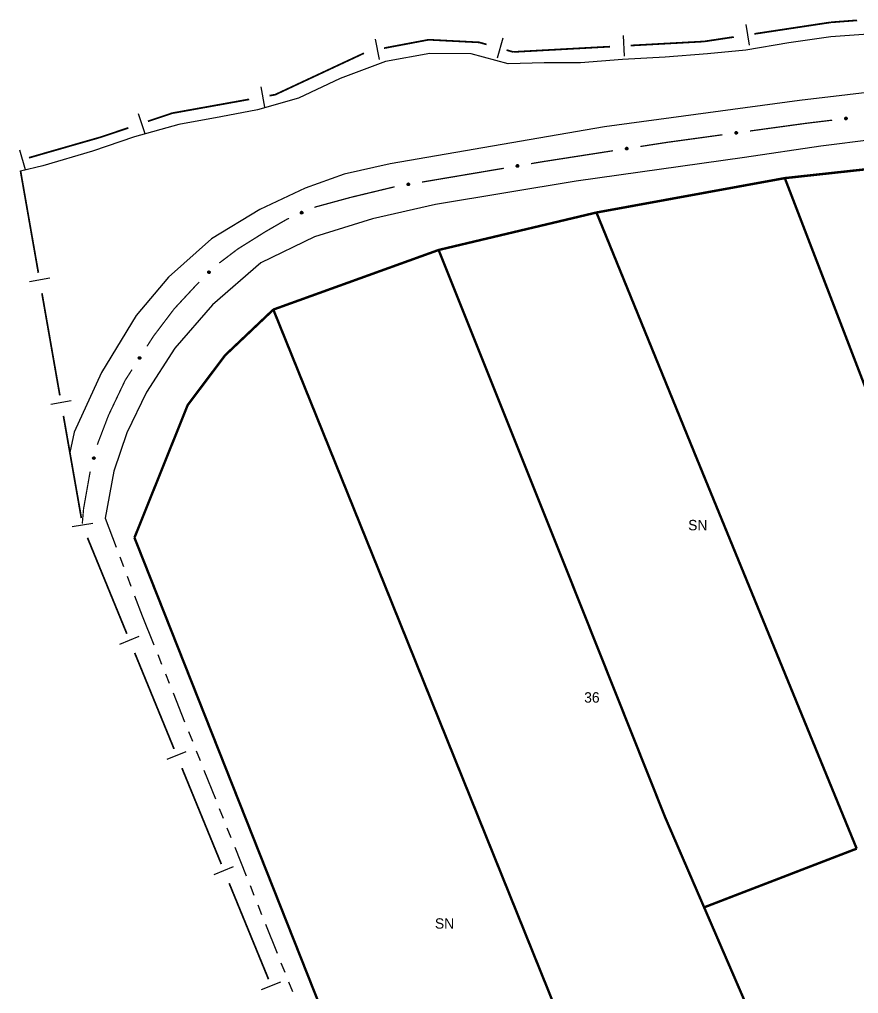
# Model space of a CAD drawing. Extents: x 205807 to 207855, y 4874692 to 4876446.
# Drawn here: x 205807.3 to 205928.6, y 4875874.9 to 4876015.8 of the extents above; entities that cross this region are included whole.
import ezdxf
from ezdxf.enums import TextEntityAlignment as Align

# ---------------------------------------------------------------- set-up
doc = ezdxf.new("R2010")
doc.units = 0
doc.header["$LTSCALE"] = 1.5
doc.header["$MEASUREMENT"] = 0
doc.linetypes.add('TRACO_25', pattern=[8, 3, -1, 1, -1, 1, -1])
for name, color, linetype in [('CD_MALHA_LOTES', 7, 'CONTINUOUS'), ('HD-CURSO-PERENE', 170, 'CONTINUOUS'), ('LM-LIM-SETORES-BAIRROS', 250, 'CONTINUOUS'), ('RU-QUADRA', 210, 'CONTINUOUS'), ('SV-EIXO-RUA-PAV', 20, 'CONTINUOUS'), ('SV-RUA-NAO-PAV', 7, 'CONTINUOUS'), ('SV-RUA-PAVIM', 7, 'CONTINUOUS'), ('Th_NmrPort', 1, 'CONTINUOUS')]:
    doc.layers.add(name, color=color, linetype=linetype)

msp = doc.modelspace()

# ---------------------------------------------------------------- linework, layer by layer
at = {"layer": 'CD_MALHA_LOTES', "linetype": 'Continuous', "const_width": 0.35, "flags": 128}
for points in [[(205917.988426, 4875992.828644), (205940.931013, 4875995.326559)], [(205890.749491, 4875987.8547), (205917.988426, 4875992.828644)], [(206012.398436, 4875721.467719), (205983.371201, 4875804.459051), (205931.208709, 4875958.473066), (205917.988426, 4875992.828644)], [(205867.926781, 4875982.438278), (205890.749491, 4875987.8547)], [(205928.380622, 4875895.87749), (205924.593274, 4875905.117112), (205905.016359, 4875952.869658), (205890.749491, 4875987.8547)], [(205844.022755, 4875973.819538), (205867.926781, 4875982.438278)], [(205906.320409, 4875887.385103), (205900.692125, 4875900.386396), (205886.09377, 4875937.024172), (205867.926781, 4875982.438278)], [(205823.939853, 4875940.839255), (205831.636021, 4875960.00826), (205837.041932, 4875967.201626), (205844.022755, 4875973.819538)], [(205909.717559, 4875810.388432), (205891.914159, 4875855.217713), (205860.39733, 4875933.328125), (205844.022755, 4875973.819538)], [(205880.229971, 4875798.756147), (205823.939853, 4875940.839255)], [(205906.320409, 4875887.385103), (205928.380622, 4875895.87749)], [(205956.87251, 4875765.318564), (205940.279032, 4875804.724089), (205921.426101, 4875852.491067), (205906.320409, 4875887.385103)]]:
    msp.add_lwpolyline(points, dxfattribs=at)
at = {"layer": 'HD-CURSO-PERENE', "linetype": 'Continuous'}
msp.add_polyline3d([(205930.738987, 4876013.685034, 2.231678), (205924.655829, 4876013.276383, 2.231678), (205918.563278, 4876012.370743, 2.231678), (205912.358287, 4876011.321253, 2.231678), (205906.794937, 4876010.782266, 2.231678), (205900.687592, 4876010.309579, 2.231678), (205894.500647, 4876009.989524, 2.231678), (205888.449298, 4876009.508598, 2.231678), (205883.199572, 4876009.513488, 2.231678), (205877.997369, 4876009.341823, 2.231678), (205872.631733, 4876010.822223, 2.231678), (205866.653819, 4876010.846047, 2.231678), (205860.24845, 4876009.685124, 2.231678), (205853.671416, 4876007.234217, 2.231678), (205847.645527, 4876004.412352, 2.231678), (205841.726744, 4876002.688329, 2.231678), (205836.41813, 4876001.667333, 2.231678), (205830.33311, 4876000.593315, 2.231678), (205823.949932, 4875998.782961, 2.231678), (205817.854106, 4875996.706915, 2.231678), (205810.669842, 4875994.603141, 2.231678), (205807.468319, 4875993.829042, 2.231678)], dxfattribs=at)
at = {"layer": 'LM-LIM-SETORES-BAIRROS', "const_width": 0.25}
for points in [[(205924.653526, 4876015.357463), (205913.585431, 4876013.683937)], [(205925.457367, 4876015.41775), (205924.653526, 4876015.357463)], [(205928.448965, 4876015.64212), (205925.457367, 4876015.41775)], [(205866.479445, 4876012.836376), (205860.02465, 4876011.620255)], [(205866.910511, 4876012.814081), (205866.479445, 4876012.836376)], [(205873.790597, 4876012.458213), (205866.910511, 4876012.814081)], [(205873.897156, 4876012.428158), (205873.790597, 4876012.458213)], [(205906.312619, 4876012.584268), (205895.684041, 4876012.001879)], [(205906.664102, 4876012.637413), (205906.312619, 4876012.584268)], [(205910.619147, 4876013.235426), (205906.664102, 4876012.637413)], [(205874.859606, 4876012.156698), (205873.897156, 4876012.428158)], [(205878.706716, 4876011.071615), (205877.746954, 4876011.342317)], [(205878.709505, 4876011.071766), (205878.706716, 4876011.071615)], [(205892.688535, 4876011.837742), (205878.709505, 4876011.071766)], [(205857.131588, 4876010.893882), (205844.448054, 4876004.966996)], [(205840.524437, 4876004.217568), (205829.697863, 4876002.271988)], [(205844.293879, 4876004.894952), (205843.47714, 4876004.748181)], [(205844.448054, 4876004.966996), (205844.293879, 4876004.894952)], [(205829.387953, 4876002.216297), (205825.894072, 4876001.044569)], [(205829.697863, 4876002.271988), (205829.387953, 4876002.216297)], [(205823.049761, 4876000.090684), (205819.257346, 4875998.818838)], [(205819.051496, 4875998.749803), (205808.687668, 4875995.772958)], [(205819.257346, 4875998.818838), (205819.051496, 4875998.749803)], [(205807.453514, 4875993.913512), (205810.043056, 4875979.138727)], [(205810.560964, 4875976.18377), (205813.150506, 4875961.408985)], [(205813.668414, 4875958.454028), (205816.257956, 4875943.679243)], [(205817.144763, 4875940.830908), (205822.836705, 4875926.952803)], [(205823.975093, 4875924.177182), (205829.667035, 4875910.299077)], [(205830.805423, 4875907.523456), (205836.497365, 4875893.645351)], [(205837.635754, 4875890.86973), (205843.327695, 4875876.991625)]]:
    msp.add_lwpolyline(points, dxfattribs=at)
at = {"layer": 'LM-LIM-SETORES-BAIRROS'}
for points in [[(205912.372415, 4876015.017575), (205912.820925, 4876012.051291)], [(205858.764217, 4876012.909173), (205859.319662, 4876009.961041)], [(205877.191695, 4876013.057452), (205876.377314, 4876010.170103)], [(205894.60347, 4876013.44492), (205894.767608, 4876010.449413)], [(205842.227599, 4876006.047661), (205842.758212, 4876003.094959)], [(205824.469026, 4876002.148763), (205825.42291, 4875999.304452)], [(205807.312423, 4875996.938592), (205808.140637, 4875994.055181)], [(205808.738214, 4875977.894788), (205811.693171, 4875978.412696)], [(205811.845663, 4875960.165045), (205814.80062, 4875960.682954)], [(205814.953113, 4875942.435303), (205817.90807, 4875942.953212)], [(205821.828357, 4875925.458402), (205824.603978, 4875926.59679)], [(205828.658687, 4875908.804676), (205831.434308, 4875909.943064)], [(205835.489017, 4875892.15095), (205838.264638, 4875893.289338)], [(205842.319348, 4875875.497224), (205845.094969, 4875876.635612)]]:
    msp.add_lwpolyline(points, dxfattribs=at)
at = {"layer": 'RU-QUADRA', "linetype": 'Continuous', "const_width": 0.18, "flags": 128}
msp.add_lwpolyline([(206006.245617, 4875872.66484), (206003.149358, 4875881.830597), (205996.697843, 4875900.928818), (205989.526448, 4875922.158075), (205979.019131, 4875954.990541), (205965.503093, 4875996.735742), (205940.931013, 4875995.326559), (205917.988426, 4875992.828644), (205890.749491, 4875987.8547), (205867.926781, 4875982.438278), (205851.820048, 4875976.630899), (205844.022755, 4875973.819538), (205837.041932, 4875967.201626), (205831.636021, 4875960.00826), (205823.939853, 4875940.839255), (205880.229971, 4875798.756147)], dxfattribs=at)
at = {"layer": 'SV-EIXO-RUA-PAV'}
for points in [[(205926.980597, 4876001.353871), (205926.950921, 4876001.314994), (205926.917467, 4876001.28765), (205926.883, 4876001.272875), (205926.849138, 4876001.26776), (205926.813906, 4876001.266429), (205926.778089, 4876001.272925), (205926.739932, 4876001.288939), (205926.700725, 4876001.318434), (205926.674966, 4876001.354546), (205926.658673, 4876001.387562), (205926.651306, 4876001.422565), (205926.650587, 4876001.456812), (205926.658564, 4876001.493794), (205926.675171, 4876001.532303), (205926.705783, 4876001.57101), (205926.738765, 4876001.597592), (205926.772479, 4876001.611008), (205926.807714, 4876001.618191), (205926.8437, 4876001.619118), (205926.878822, 4876001.61254), (205926.917564, 4876001.59575), (205926.955367, 4876001.565029), (205926.982256, 4876001.532436), (205926.996142, 4876001.49892), (205927.002432, 4876001.464071), (205927.004197, 4876001.42875), (205926.999166, 4876001.392474), (205926.980597, 4876001.353871)], [(205911.117875, 4875999.280682), (205911.088857, 4875999.241312), (205911.055867, 4875999.213409), (205911.021653, 4875999.198057), (205910.987882, 4875999.192373), (205910.952677, 4875999.190451), (205910.916756, 4875999.196343), (205910.878336, 4875999.211714), (205910.838639, 4875999.240545), (205910.812276, 4875999.276219), (205910.79543, 4875999.308957), (205910.787476, 4875999.34383), (205910.786181, 4875999.378061), (205910.793535, 4875999.415171), (205910.809492, 4875999.453954), (205910.83945, 4875999.49317), (205910.87198, 4875999.520303), (205910.905464, 4875999.534284), (205910.940574, 4875999.542058), (205910.976538, 4875999.543591), (205911.011766, 4875999.537604), (205911.050785, 4875999.521467), (205911.089099, 4875999.491386), (205911.116532, 4875999.45925), (205911.130979, 4875999.425972), (205911.137855, 4875999.391234), (205911.140213, 4875999.355947), (205911.135793, 4875999.319592), (205911.117875, 4875999.280682)], [(205895.282785, 4875997.007629), (205895.254484, 4875996.96774), (205895.222005, 4875996.939244), (205895.188075, 4875996.923274), (205895.154412, 4875996.91698), (205895.119248, 4875996.91442), (205895.083226, 4875996.919661), (205895.044534, 4875996.934333), (205895.004321, 4875996.962441), (205894.977317, 4875996.997632), (205894.95988, 4875997.030059), (205894.951296, 4875997.064783), (205894.949381, 4875997.098984), (205894.956062, 4875997.136222), (205894.971314, 4875997.175287), (205895.000557, 4875997.215039), (205895.03259, 4875997.242757), (205895.065815, 4875997.257342), (205895.100778, 4875997.265751), (205895.136709, 4875997.267935), (205895.172039, 4875997.262586), (205895.211344, 4875997.247159), (205895.250197, 4875997.217777), (205895.278207, 4875997.186143), (205895.293255, 4875997.153132), (205895.300758, 4875997.118524), (205895.303755, 4875997.083286), (205895.299995, 4875997.046857), (205895.282785, 4875997.007629)], [(205879.481851, 4875994.502474), (205879.454082, 4875994.462214), (205879.421984, 4875994.43329), (205879.388268, 4875994.416872), (205879.354692, 4875994.410132), (205879.319565, 4875994.407106), (205879.283477, 4875994.411868), (205879.244593, 4875994.426026), (205879.204011, 4875994.453599), (205879.176542, 4875994.488428), (205879.158678, 4875994.520621), (205879.149634, 4875994.555228), (205879.147266, 4875994.589401), (205879.153452, 4875994.626724), (205879.168185, 4875994.665988), (205879.196898, 4875994.706124), (205879.228561, 4875994.734265), (205879.261589, 4875994.749289), (205879.296438, 4875994.758161), (205879.332337, 4875994.76082), (205879.367735, 4875994.755941), (205879.407241, 4875994.741037), (205879.44648, 4875994.712172), (205879.474907, 4875994.680912), (205879.490391, 4875994.648104), (205879.498353, 4875994.613598), (205879.501817, 4875994.578403), (205879.49854, 4875994.541927), (205879.481851, 4875994.502474)], [(205863.705595, 4875991.836064), (205863.677826, 4875991.795804), (205863.645727, 4875991.76688), (205863.612012, 4875991.750462), (205863.578436, 4875991.743722), (205863.543309, 4875991.740696), (205863.50722, 4875991.745458), (205863.468337, 4875991.759616), (205863.427755, 4875991.787189), (205863.400286, 4875991.822018), (205863.382422, 4875991.854211), (205863.373378, 4875991.888818), (205863.37101, 4875991.922991), (205863.377196, 4875991.960314), (205863.391929, 4875991.999578), (205863.420642, 4875992.039715), (205863.452305, 4875992.067855), (205863.485333, 4875992.082879), (205863.520182, 4875992.091751), (205863.556081, 4875992.09441), (205863.591479, 4875992.089531), (205863.630985, 4875992.074627), (205863.670224, 4875992.045762), (205863.698651, 4875992.014502), (205863.714135, 4875991.981694), (205863.722097, 4875991.947188), (205863.725561, 4875991.911993), (205863.722283, 4875991.875517), (205863.705595, 4875991.836064)], [(205848.290246, 4875987.773521), (205848.273071, 4875987.727728), (205848.248945, 4875987.691883), (205848.220219, 4875987.667777), (205848.18928, 4875987.653095), (205848.155935, 4875987.64164), (205848.11977, 4875987.637508), (205848.078613, 4875987.641812), (205848.032555, 4875987.658719), (205847.99746, 4875987.685846), (205847.97232, 4875987.712745), (205847.955153, 4875987.744125), (205847.944568, 4875987.776704), (205847.941517, 4875987.814413), (205847.946287, 4875987.856078), (205847.964408, 4875987.90198), (205847.988301, 4875987.936959), (205848.016699, 4875987.959545), (205848.048356, 4875987.976604), (205848.082537, 4875987.987891), (205848.118062, 4875987.991743), (205848.160004, 4875987.986865), (205848.205072, 4875987.96838), (205848.240232, 4875987.944948), (205848.263211, 4875987.916874), (205848.279303, 4875987.88533), (205848.2912, 4875987.852026), (205848.296867, 4875987.815844), (205848.290246, 4875987.773521)], [(205834.877773, 4875979.254381), (205834.879042, 4875979.205489), (205834.870134, 4875979.16321), (205834.852555, 4875979.130085), (205834.829388, 4875979.104864), (205834.802781, 4875979.081731), (205834.77081, 4875979.064326), (205834.731047, 4875979.052869), (205834.682011, 4875979.051253), (205834.639299, 4875979.063225), (205834.605902, 4875979.078721), (205834.578212, 4875979.101364), (205834.556173, 4875979.127588), (205834.539192, 4875979.161395), (205834.527975, 4875979.201804), (205834.527543, 4875979.251152), (205834.53656, 4875979.292542), (205834.554405, 4875979.324135), (205834.577345, 4875979.351828), (205834.604791, 4875979.37512), (205834.636273, 4875979.392023), (205834.676979, 4875979.403244), (205834.72569, 4875979.403025), (205834.767074, 4875979.394503), (205834.79891, 4875979.377107), (205834.825666, 4875979.353908), (205834.849193, 4875979.327504), (205834.868026, 4875979.296095), (205834.877773, 4875979.254381)], [(205824.841115, 4875966.883147), (205824.852226, 4875966.835517), (205824.852036, 4875966.79231), (205824.841505, 4875966.756318), (205824.823907, 4875966.72694), (205824.802517, 4875966.698913), (205824.774717, 4875966.675413), (205824.738086, 4875966.656166), (205824.690385, 4875966.644684), (205824.646136, 4875966.647788), (205824.610298, 4875966.656224), (205824.578607, 4875966.672812), (205824.551728, 4875966.694047), (205824.528273, 4875966.723731), (205824.50913, 4875966.761044), (205824.498746, 4875966.809288), (205824.499223, 4875966.851646), (205824.510323, 4875966.886191), (205824.5272, 4875966.917945), (205824.54938, 4875966.946297), (205824.576802, 4875966.969208), (205824.614405, 4875966.988414), (205824.662158, 4875966.998032), (205824.704411, 4875966.998039), (205824.739103, 4875966.987427), (205824.76999, 4875966.970107), (205824.798363, 4875966.948995), (205824.823148, 4875966.922034), (205824.841115, 4875966.883147)], [(205818.200849, 4875952.448621), (205818.225909, 4875952.406621), (205818.238858, 4875952.365399), (205818.239763, 4875952.327909), (205818.231924, 4875952.294572), (205818.220064, 4875952.26137), (205818.20072, 4875952.230534), (205818.17167, 4875952.201065), (205818.129714, 4875952.17563), (205818.086615, 4875952.16514), (205818.049908, 4875952.162287), (205818.014676, 4875952.168459), (205817.982614, 4875952.180522), (205817.951248, 4875952.201674), (205817.921671, 4875952.231405), (205817.897117, 4875952.274212), (205817.884699, 4875952.314711), (205817.884776, 4875952.350996), (205817.891205, 4875952.386377), (205817.90372, 4875952.420129), (205817.922883, 4875952.450289), (205817.952871, 4875952.480014), (205817.995443, 4875952.503689), (205818.035695, 4875952.516536), (205818.071971, 4875952.516968), (205818.106661, 4875952.509854), (205818.140107, 4875952.498363), (205818.171914, 4875952.480209), (205818.200849, 4875952.448621)]]:
    msp.add_lwpolyline(points, close=True, dxfattribs=at)
for points in [[(205926.982256, 4876001.532436), (205926.650587, 4876001.456812)], [(205926.996142, 4876001.49892), (205926.651306, 4876001.422565)], [(205926.985661, 4876001.516029), (205926.653883, 4876001.440545)], [(205926.996656, 4876001.481615), (205926.656425, 4876001.407867)], [(205926.955367, 4876001.565029), (205926.658564, 4876001.493794)], [(205927.002432, 4876001.464071), (205926.658673, 4876001.387562)], [(205926.966538, 4876001.549469), (205926.659147, 4876001.476907)], [(205926.932835, 4876001.578414), (205926.669829, 4876001.513919)], [(205926.999684, 4876001.444872), (205926.671971, 4876001.369876)], [(205927.004197, 4876001.42875), (205926.674966, 4876001.354546)], [(205926.917564, 4876001.59575), (205926.675171, 4876001.532303)], [(205926.996968, 4876001.41019), (205926.692449, 4876001.336598)], [(205926.893008, 4876001.601127), (205926.698125, 4876001.55304)], [(205926.999166, 4876001.392474), (205926.700725, 4876001.318434)], [(205926.878822, 4876001.61254), (205926.705783, 4876001.57101)], [(205926.988833, 4876001.374858), (205926.723604, 4876001.305974)], [(205926.857027, 4876001.614682), (205926.728587, 4876001.58555)], [(205926.8437, 4876001.619118), (205926.738765, 4876001.597592)], [(205926.980597, 4876001.353871), (205926.739932, 4876001.288939)], [(205926.963572, 4876001.333351), (205926.766303, 4876001.28223)], [(205926.950921, 4876001.314994), (205926.778089, 4876001.272925)], [(205926.931918, 4876001.299324), (205926.804669, 4876001.27171)], [(205926.917467, 4876001.28765), (205926.813906, 4876001.266429)], [(205911.116532, 4875999.45925), (205910.786181, 4875999.378061)], [(205911.130979, 4875999.425972), (205910.787476, 4875999.34383)], [(205911.120213, 4875999.442902), (205910.789751, 4875999.361852)], [(205911.131784, 4875999.408678), (205910.792841, 4875999.329221)], [(205911.089099, 4875999.491386), (205910.793535, 4875999.415171)], [(205911.100529, 4875999.476016), (205910.794402, 4875999.398297)], [(205911.137855, 4875999.391234), (205910.79543, 4875999.308957)], [(205911.066345, 4875999.50439), (205910.804461, 4875999.435483)], [(205911.13543, 4875999.371991), (205910.809023, 4875999.291496)], [(205911.050785, 4875999.521467), (205910.809492, 4875999.453954)], [(205911.140213, 4875999.355947), (205910.812276, 4875999.276219)], [(205911.133297, 4875999.337268), (205910.830059, 4875999.258567)], [(205911.026142, 4875999.526431), (205910.832094, 4875999.475074)], [(205911.135793, 4875999.319592), (205910.838639, 4875999.240545)], [(205911.011766, 4875999.537604), (205910.83945, 4875999.49317)], [(205911.125757, 4875999.301804), (205910.861724, 4875999.228471)], [(205910.989938, 4875999.539379), (205910.862006, 4875999.508092)], [(205910.976538, 4875999.543591), (205910.87198, 4875999.520303)], [(205911.117875, 4875999.280682), (205910.878336, 4875999.211714)], [(205911.101197, 4875999.259879), (205910.904816, 4875999.205449)], [(205911.088857, 4875999.241312), (205910.916756, 4875999.196343)], [(205911.070119, 4875999.225325), (205910.943354, 4875999.195575)], [(205911.055867, 4875999.213409), (205910.952677, 4875999.190451)], [(205895.278207, 4875997.186143), (205894.949381, 4875997.098984)], [(205895.293255, 4875997.153132), (205894.951296, 4875997.064783)], [(205895.282184, 4875997.169865), (205894.953244, 4875997.082842)], [(205895.250197, 4875997.217777), (205894.956062, 4875997.136222)], [(205895.294373, 4875997.135856), (205894.956924, 4875997.050273)], [(205895.261904, 4875997.202617), (205894.957234, 4875997.119366)], [(205895.300758, 4875997.118524), (205894.95988, 4875997.030059)], [(205895.227211, 4875997.230367), (205894.966618, 4875997.156728)], [(205895.211344, 4875997.247159), (205894.971314, 4875997.175287)], [(205895.298683, 4875997.099241), (205894.973788, 4875997.012847)], [(205895.186616, 4875997.251676), (205894.99353, 4875997.196813)], [(205895.172039, 4875997.262586), (205895.000557, 4875997.215039)], [(205895.150183, 4875997.263966), (205895.022838, 4875997.230367)], [(205895.136709, 4875997.267935), (205895.03259, 4875997.242757)], [(205895.303755, 4875997.083286), (205894.977317, 4875996.997632)], [(205895.297179, 4875997.064485), (205894.995416, 4875996.980305)], [(205895.299995, 4875997.046857), (205895.004321, 4875996.962441)], [(205895.290283, 4875997.028891), (205895.027621, 4875996.950787)], [(205895.282785, 4875997.007629), (205895.044534, 4875996.934333)], [(205895.266486, 4875996.986527), (205895.071123, 4875996.928549)], [(205895.254484, 4875996.96774), (205895.083226, 4875996.919661)], [(205895.236039, 4875996.951416), (205895.109833, 4875996.919375)], [(205895.222005, 4875996.939244), (205895.119248, 4875996.91442)], [(205879.474907, 4875994.680912), (205879.147266, 4875994.589401)], [(205879.490391, 4875994.648104), (205879.149634, 4875994.555228)], [(205879.479099, 4875994.664688), (205879.151342, 4875994.573312)], [(205879.44648, 4875994.712172), (205879.153452, 4875994.626724)], [(205879.458387, 4875994.697168), (205879.154848, 4875994.609885)], [(205879.491739, 4875994.630844), (205879.155454, 4875994.540794)], [(205879.498353, 4875994.613598), (205879.158678, 4875994.520621)], [(205879.42333, 4875994.724456), (205879.163735, 4875994.647368)], [(205879.407241, 4875994.741037), (205879.168185, 4875994.665988)], [(205879.496533, 4875994.594289), (205879.172812, 4875994.503595)], [(205879.501817, 4875994.578403), (205879.176542, 4875994.488428)], [(205879.382455, 4875994.745225), (205879.190113, 4875994.687807)], [(205879.495491, 4875994.559516), (205879.19487, 4875994.471343)], [(205879.367735, 4875994.755941), (205879.196898, 4875994.706124)], [(205879.49854, 4875994.541927), (205879.204011, 4875994.453599)], [(205879.345862, 4875994.757031), (205879.218974, 4875994.721746)], [(205879.489067, 4875994.523834), (205879.227464, 4875994.442255)], [(205879.332337, 4875994.76082), (205879.228561, 4875994.734265)], [(205879.481851, 4875994.502474), (205879.244593, 4875994.426026)], [(205879.465834, 4875994.481159), (205879.271257, 4875994.420595)], [(205879.454082, 4875994.462214), (205879.283477, 4875994.411868)], [(205879.435855, 4875994.445647), (205879.310085, 4875994.411935)], [(205879.421984, 4875994.43329), (205879.319565, 4875994.407106)], [(205863.698651, 4875992.014502), (205863.37101, 4875991.922991)], [(205863.714135, 4875991.981694), (205863.373378, 4875991.888818)], [(205863.702843, 4875991.998278), (205863.375086, 4875991.906902)], [(205863.670224, 4875992.045762), (205863.377196, 4875991.960314)], [(205863.682131, 4875992.030758), (205863.378592, 4875991.943475)], [(205863.715482, 4875991.964434), (205863.379198, 4875991.874384)], [(205863.722097, 4875991.947188), (205863.382422, 4875991.854211)], [(205863.647073, 4875992.058046), (205863.387479, 4875991.980958)], [(205863.630985, 4875992.074627), (205863.391929, 4875991.999578)], [(205863.720277, 4875991.927879), (205863.396556, 4875991.837185)], [(205863.725561, 4875991.911993), (205863.400286, 4875991.822018)], [(205863.606199, 4875992.078815), (205863.413857, 4875992.021397)], [(205863.719235, 4875991.893106), (205863.418614, 4875991.804933)], [(205863.591479, 4875992.089531), (205863.420642, 4875992.039715)], [(205863.722283, 4875991.875517), (205863.427755, 4875991.787189)], [(205863.569606, 4875992.090621), (205863.442718, 4875992.055336)], [(205863.712811, 4875991.857424), (205863.451208, 4875991.775845)], [(205863.556081, 4875992.09441), (205863.452305, 4875992.067855)], [(205863.705595, 4875991.836064), (205863.468337, 4875991.759616)], [(205863.689578, 4875991.814749), (205863.495001, 4875991.754185)], [(205863.677826, 4875991.795804), (205863.50722, 4875991.745458)], [(205863.659599, 4875991.779237), (205863.533829, 4875991.745525)], [(205863.645727, 4875991.76688), (205863.543309, 4875991.740696)], [(205848.205072, 4875987.96838), (205847.941517, 4875987.814413)], [(205848.240232, 4875987.944948), (205847.944568, 4875987.776704)], [(205848.160004, 4875987.986865), (205847.946287, 4875987.856078)], [(205848.179633, 4875987.974682), (205847.946486, 4875987.836935)], [(205848.220262, 4875987.956711), (205847.946955, 4875987.798415)], [(205848.248233, 4875987.930225), (205847.952424, 4875987.762084)], [(205848.263211, 4875987.916874), (205847.955153, 4875987.744125)], [(205848.134941, 4875987.984917), (205847.962269, 4875987.882564)], [(205848.268704, 4875987.900456), (205847.9643, 4875987.731534)], [(205848.118062, 4875987.991743), (205847.964408, 4875987.90198)], [(205848.279303, 4875987.88533), (205847.97232, 4875987.712745)], [(205848.096578, 4875987.987496), (205847.982036, 4875987.922489)], [(205848.082537, 4875987.987891), (205847.988301, 4875987.936959)], [(205848.282221, 4875987.866156), (205847.990162, 4875987.699656)], [(205848.2912, 4875987.852026), (205847.99746, 4875987.685846)], [(205848.289643, 4875987.832168), (205848.019384, 4875987.673716)], [(205848.296867, 4875987.815844), (205848.032555, 4875987.658719)], [(205848.292066, 4875987.795993), (205848.058059, 4875987.653402)], [(205848.290246, 4875987.773521), (205848.078613, 4875987.641812)], [(205848.279877, 4875987.748958), (205848.105798, 4875987.64301)], [(205848.273071, 4875987.727728), (205848.11977, 4875987.637508)], [(205848.259406, 4875987.707235), (205848.145567, 4875987.644026)], [(205848.248945, 4875987.691883), (205848.155935, 4875987.64164)], [(205834.636273, 4875979.392023), (205834.527543, 4875979.251152)], [(205834.676979, 4875979.403244), (205834.527975, 4875979.201804)], [(205834.65448, 4875979.392032), (205834.532848, 4875979.232352)], [(205834.699746, 4875979.399319), (205834.535345, 4875979.184135)], [(205834.617954, 4875979.380023), (205834.536185, 4875979.276778)], [(205834.604791, 4875979.37512), (205834.53656, 4875979.292542)], [(205834.72569, 4875979.403025), (205834.539192, 4875979.161395)], [(205834.744149, 4875979.397911), (205834.550237, 4875979.148608)], [(205834.767074, 4875979.394503), (205834.556173, 4875979.127588)], [(205834.780017, 4875979.383859), (205834.568942, 4875979.116985)], [(205834.79891, 4875979.377107), (205834.578212, 4875979.101364)], [(205834.810164, 4875979.36395), (205834.591417, 4875979.093126)], [(205834.825666, 4875979.353908), (205834.605902, 4875979.078721)], [(205834.835567, 4875979.337231), (205834.627352, 4875979.073286)], [(205834.849193, 4875979.327504), (205834.639299, 4875979.063225)], [(205834.855203, 4875979.308514), (205834.664173, 4875979.06021)], [(205834.868026, 4875979.296095), (205834.682011, 4875979.051253)], [(205834.871026, 4875979.275893), (205834.707646, 4875979.055897)], [(205834.877773, 4875979.254381), (205834.731047, 4875979.052869)], [(205834.877382, 4875979.227721), (205834.755795, 4875979.064183)], [(205834.879042, 4875979.205489), (205834.77081, 4875979.064326)], [(205834.874068, 4875979.181366), (205834.792276, 4875979.080051)], [(205834.870134, 4875979.16321), (205834.802781, 4875979.081731)], [(205824.576802, 4875966.969208), (205824.498746, 4875966.809288)], [(205824.54938, 4875966.946297), (205824.499223, 4875966.851646)], [(205824.561283, 4875966.953756), (205824.502037, 4875966.836132)], [(205824.594633, 4875966.972891), (205824.507736, 4875966.791947)], [(205824.614405, 4875966.988414), (205824.50913, 4875966.761044)], [(205824.637496, 4875966.989165), (205824.519915, 4875966.745226)], [(205824.662158, 4875966.998032), (205824.528273, 4875966.723731)], [(205824.68127, 4875966.99675), (205824.541671, 4875966.713436)], [(205824.704411, 4875966.998039), (205824.551728, 4875966.694047)], [(205824.719235, 4875966.990227), (205824.566375, 4875966.68624)], [(205824.739103, 4875966.987427), (205824.578607, 4875966.672812)], [(205824.752781, 4875966.976813), (205824.593203, 4875966.667409)], [(205824.76999, 4875966.970107), (205824.610298, 4875966.656224)], [(205824.783054, 4875966.955772), (205824.632404, 4875966.65523)], [(205824.798363, 4875966.948995), (205824.646136, 4875966.647788)], [(205824.808082, 4875966.93161), (205824.671106, 4875966.649856)], [(205824.823148, 4875966.922034), (205824.690385, 4875966.644684)], [(205824.830164, 4875966.902854), (205824.714555, 4875966.654407)], [(205824.841115, 4875966.883147), (205824.738086, 4875966.656166)], [(205824.846113, 4875966.856957), (205824.76004, 4875966.672241)], [(205824.852226, 4875966.835517), (205824.774717, 4875966.675413)], [(205824.852224, 4875966.810886), (205824.792567, 4875966.695147)], [(205824.852036, 4875966.79231), (205824.802517, 4875966.698913)], [(205817.90372, 4875952.420129), (205817.884699, 4875952.314711)], [(205817.912793, 4875952.430852), (205817.892095, 4875952.300786)], [(205817.922883, 4875952.450289), (205817.897117, 4875952.274212)], [(205817.938751, 4875952.459217), (205817.910952, 4875952.260422)], [(205817.952871, 4875952.480014), (205817.921671, 4875952.231405)], [(205817.974641, 4875952.487747), (205817.936752, 4875952.219612)], [(205817.995443, 4875952.503689), (205817.951248, 4875952.201674)], [(205818.01404, 4875952.508275), (205817.967141, 4875952.195938)], [(205818.035695, 4875952.516536), (205817.982614, 4875952.180522)], [(205818.052192, 4875952.513599), (205817.998941, 4875952.177535)], [(205818.071971, 4875952.516968), (205818.014676, 4875952.168459)], [(205818.088227, 4875952.511013), (205818.030222, 4875952.167747)], [(205818.106661, 4875952.509854), (205818.049908, 4875952.162287)], [(205818.123463, 4875952.500167), (205818.07127, 4875952.168058)], [(205818.140107, 4875952.498363), (205818.086615, 4875952.16514)], [(205818.154651, 4875952.484754), (205818.109776, 4875952.174699)], [(205818.171914, 4875952.480209), (205818.129714, 4875952.17563)], [(205818.184427, 4875952.464068), (205818.149786, 4875952.192238)], [(205818.200849, 4875952.448621), (205818.17167, 4875952.201065)], [(205818.21357, 4875952.425188), (205818.187701, 4875952.223052)], [(205818.225909, 4875952.406621), (205818.20072, 4875952.230534)], [(205818.233392, 4875952.383154), (205818.211729, 4875952.254759)], [(205818.238858, 4875952.365399), (205818.220064, 4875952.26137)]]:
    msp.add_lwpolyline(points, dxfattribs=at)
at = {"layer": 'SV-EIXO-RUA-PAV', "const_width": 0.18}
for points in [[(205921.203076, 4876000.772502), (205912.942108, 4875999.641535)], [(205921.860349, 4876000.851252), (205921.203076, 4876000.772502)], [(205924.839044, 4876001.208147), (205921.860349, 4876000.851252)], [(205908.979075, 4875999.098977), (205901.053009, 4875998.013861)], [(205900.950667, 4875997.99985), (205897.100182, 4875997.401464)], [(205901.053009, 4875998.013861), (205900.950667, 4875997.99985)], [(205893.147626, 4875996.787215), (205883.266236, 4875995.251594)], [(205877.349803, 4875994.25377), (205865.517611, 4875992.253962)], [(205883.10926, 4875995.227199), (205881.293867, 4875994.920372)], [(205883.266236, 4875995.251594), (205883.10926, 4875995.227199)], [(205861.575478, 4875991.577921), (205855.742136, 4875990.173598)], [(205855.201923, 4875990.043547), (205849.949408, 4875988.611043)], [(205855.742136, 4875990.173598), (205855.201923, 4875990.043547)], [(205846.040119, 4875986.909246), (205843.670415, 4875985.542109)], [(205846.282175, 4875987.015145), (205846.040119, 4875986.909246)], [(205842.905818, 4875985.100995), (205839.417298, 4875982.914161)], [(205843.670415, 4875985.542109), (205842.905818, 4875985.100995)], [(205839.417298, 4875982.914161), (205838.867391, 4875982.569444)], [(205838.867391, 4875982.569444), (205836.197695, 4875980.544157)], [(205832.839889, 4875977.325517), (205829.886822, 4875974.145291)], [(205833.30115, 4875977.797761), (205832.839889, 4875977.325517)], [(205829.705587, 4875973.950115), (205826.847133, 4875970.176956)], [(205829.886822, 4875974.145291), (205829.705587, 4875973.950115)], [(205826.691836, 4875969.971964), (205825.750789, 4875968.505038)], [(205826.847133, 4875970.176956), (205826.691836, 4875969.971964)], [(205823.590971, 4875965.138262), (205823.051016, 4875964.296568)], [(205822.593134, 4875963.582811), (205820.378117, 4875958.931274)], [(205823.051016, 4875964.296568), (205822.593134, 4875963.582811)], [(205820.182133, 4875958.519709), (205818.916383, 4875955.209285)], [(205820.378117, 4875958.931274), (205820.182133, 4875958.519709)], [(205818.916383, 4875955.209285), (205818.614983, 4875954.421007)], [(205818.614983, 4875954.421007), (205818.574619, 4875954.270251)], [(205817.522078, 4875950.339083), (205816.662802, 4875945.484173)], [(205817.540088, 4875950.406348), (205817.522078, 4875950.339083)], [(205816.582534, 4875945.030655), (205816.450314, 4875943.49691)], [(205816.662802, 4875945.484173), (205816.582534, 4875945.030655)], [(205816.450314, 4875943.49691), (205816.397431, 4875942.883461)]]:
    msp.add_lwpolyline(points, dxfattribs=at)
at = {"layer": 'SV-RUA-NAO-PAV', "linetype": 'TRACO_25'}
msp.add_polyline3d([(205819.690341, 4875943.66199, 5.178876), (205825.0766, 4875929.531366, 5.451045), (205871.185069, 4875814.125487, 6.679692), (205888.23305, 4875772.058749, 6.76523), (205898.778967, 4875745.754445, 7.021846), (205900.00613, 4875741.01978, 7.068504), (205901.144502, 4875736.012905, 7.091833), (205901.719443, 4875729.845874, 7.13849), (205902.238523, 4875723.735181, 7.154043), (205902.046855, 4875718.156415, 7.154043), (205901.189785, 4875712.155422, 7.154043), (205894.136442, 4875691.059879, 7.348449)], dxfattribs=at)
at = {"layer": 'SV-RUA-PAVIM', "linetype": 'Continuous'}
for points in [[(206078.932912, 4876013.984253, 5.334401), (206067.791193, 4876013.259067, 5.225533), (206052.992079, 4876012.468292, 5.209981), (205977.916522, 4876008.646987, 4.898931), (205952.456965, 4876007.529937, 4.898931), (205942.331145, 4876006.648387, 4.945589), (205934.005767, 4876005.711563, 4.968917), (205920.124525, 4876004.051341, 5.046679), (205891.90455, 4876000.251726, 5.264415), (205860.935277, 4875994.883804, 5.318849), (205854.256856, 4875993.379256, 5.318849), (205848.649433, 4875991.389446, 5.342177), (205842.078629, 4875988.305206, 5.349953), (205835.104423, 4875984.052154, 5.412163), (205828.854883, 4875978.521581, 5.435492), (205824.189806, 4875972.968659, 5.435492), (205819.189087, 4875964.723509, 5.435492), (205815.235694, 4875956.113439, 5.435492), (205814.595086, 4875953.166844, 5.435492)], [(205975.063632, 4876001.78693, 5.038904), (205965.892111, 4876001.343718, 5.038904), (205951.348631, 4876000.391593, 4.992246), (205938.525522, 4875999.368479, 4.961141), (205923.179048, 4875997.441533, 4.937812), (205912.162836, 4875995.809975, 5.194428), (205887.833204, 4875992.387667, 5.194428), (205867.473045, 4875989.021687, 5.225533), (205858.368211, 4875986.941601, 5.225533), (205849.982217, 4875984.361622, 5.256639), (205842.193005, 4875980.560746, 5.303296), (205835.229779, 4875974.51194, 5.349953), (205829.754402, 4875968.232741, 5.357729), (205825.695344, 4875961.899797, 5.357729), (205822.845906, 4875956.002943, 5.357729), (205820.933821, 4875950.479133, 5.357729), (205819.690341, 4875943.66199, 5.404387)]]:
    msp.add_polyline3d(points, dxfattribs=at)

# ---------------------------------------------------------------- texts
at = {"layer": 'Th_NmrPort', "color": 1}
for s, p in [('SN', (205904.012122, 4875942.660318)), ('36', (205888.974716, 4875917.741188)), ('SN', (205867.391262, 4875885.055574))]:
    msp.add_text(s, height=1.5, dxfattribs=at).set_placement(p, align=Align.MIDDLE_LEFT)

doc.saveas('drawing.dxf')
